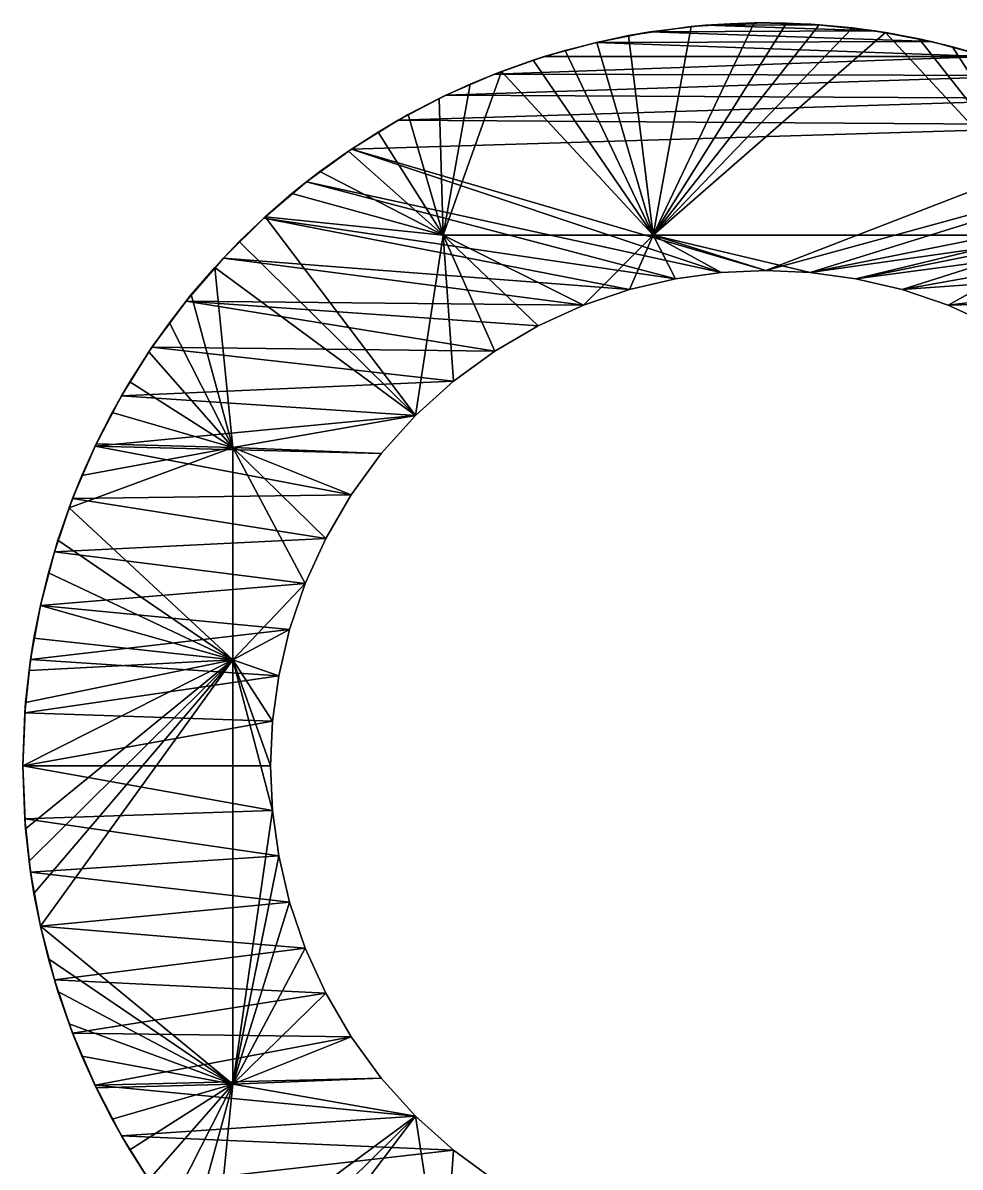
# Model space of a CAD drawing. Header units: millimetres. Extents: x -1248 to -1057, y -886 to -769.
# Drawn here: x -1208.47 to -1199, y -790.48 to -778.93 of the extents above; entities that cross this region are included whole.
import ezdxf

# ---------------------------------------------------------------- set-up
doc = ezdxf.new("R2010")
doc.units = ezdxf.units.MM
doc.header["$MEASUREMENT"] = 0
doc.layers.add('Print', color=40, linetype='Continuous', true_color=0xffbf00)

msp = doc.modelspace()

# ---------------------------------------------------------------- meshes
at = {"layer": 'Print'}
mesh = msp.add_polyface(dxfattribs=at)
corners = [(-1203.949, -779.545, 12), (-1203.949, -779.545, 18.5), (-1203.632, -779.416, 18.5), (-1203.632, -779.416, 12), (-1203.312, -779.303, 12), (-1203.312, -779.303, 18.5), (-1202.991, -779.205, 18.5), (-1202.991, -779.205, 12), (-1202.671, -779.123, 18.5), (-1202.671, -779.123, 12), (-1202.351, -779.055, 12), (-1202.351, -779.055, 18.5), (-1201.719, -778.964, 18.5), (-1201.719, -778.964, 12), (-1201.875, -781.51, 12), (-1201.875, -781.51, 18.5), (-1202.341, -781.619, 18.5), (-1202.341, -781.619, 12), (-1203.262, -781.985, 12), (-1202.806, -781.777, 12), (-1202.806, -781.777, 18.5), (-1203.262, -781.985, 18.5), (-1203.702, -782.241, 18.5), (-1203.702, -782.241, 12), (-1204.223, -781.069, 18.5), (-1202.806, -781.777, 18.5), (-1202.102, -781.069, 18.5), (-1202.341, -781.619, 18.5), (-1201.875, -781.51, 18.5), (-1203.262, -781.985, 18.5), (-1203.312, -779.303, 18.5), (-1202.991, -779.205, 18.5), (-1202.671, -779.123, 18.5), (-1201.719, -778.964, 18.5), (-1202.351, -779.055, 18.5), (-1203.632, -779.416, 18.5), (-1203.201, -779.267), (-1203.201, -779.267, 2), (-1202.677, -779.124, 2), (-1202.677, -779.124), (-1202.133, -779.018, 2), (-1202.133, -779.018), (-1203.704, -779.444), (-1203.704, -779.444, 2), (-1201.875, -781.51), (-1201.875, -781.51, 2), (-1202.341, -781.619, 2), (-1202.341, -781.619), (-1202.806, -781.777), (-1202.806, -781.777, 2), (-1203.262, -781.985, 2), (-1203.262, -781.985), (-1203.702, -782.241, 2), (-1203.702, -782.241), (-1203.201, -779.267), (-1198.737, -779.265), (-1203.704, -779.444), (-1204.677, -779.909), (-1197.17, -779.958), (-1205.147, -780.2), (-1200.965, -781.426), (-1201.415, -781.447), (-1201.875, -781.51), (-1205.601, -780.53), (-1203.704, -779.444, 2), (-1203.632, -779.416, 12), (-1203.312, -779.303, 12), (-1203.201, -779.267, 2), (-1202.991, -779.205, 12), (-1202.671, -779.123, 12), (-1202.677, -779.124, 2), (-1202.351, -779.055, 12), (-1202.133, -779.018, 2), (-1203.949, -779.545, 12), (-1201.875, -781.51, 2), (-1201.875, -781.51, 12), (-1202.341, -781.619, 12), (-1202.341, -781.619, 2), (-1202.806, -781.777, 2), (-1202.806, -781.777, 12), (-1203.262, -781.985, 12), (-1203.262, -781.985, 2), (-1203.702, -782.241, 12), (-1203.702, -782.241, 2)]
mesh.append_faces([[corners[k] for k in face] for face in [(0, 1, 2, 3), (4, 5, 6, 7), (3, 2, 5, 4), (7, 6, 8, 9), (10, 11, 12, 13), (9, 8, 11, 10), (14, 15, 16, 17), (18, 19, 20, 21), (18, 21, 22, 23), (19, 17, 16, 20), (24, 25, 26, 26), (26, 25, 27, 27), (27, 28, 26, 26), (29, 25, 24, 24), (30, 26, 31, 31), (32, 31, 26, 26), (33, 34, 26, 26), (26, 34, 32, 32), (26, 30, 35, 35), (24, 26, 35, 35), (36, 37, 38, 39), (39, 38, 40, 41), (42, 43, 37, 36), (44, 45, 46, 47), (48, 49, 50, 51), (51, 50, 52, 53), (47, 46, 49, 48), (54, 55, 56, 56), (57, 58, 59, 59), (59, 60, 61, 61), (61, 62, 63, 63), (64, 65, 66, 67), (67, 68, 69, 70), (70, 69, 71, 72), (64, 73, 65, 65), (68, 67, 66, 66), (74, 75, 76, 77), (78, 79, 80, 81), (81, 80, 82, 83), (77, 76, 79, 78)]])
mesh = msp.add_polyface(dxfattribs=at)
corners = [(-1200.097, -778.977, 12), (-1200.091, -778.977, 18.5), (-1199.755, -779.025, 18.5), (-1199.678, -779.038, 12), (-1200.512, -778.94, 12), (-1200.425, -778.946, 18.5), (-1199.258, -779.123, 12), (-1199.081, -779.167, 18.5), (-1198.745, -779.263, 18.5), (-1198.839, -779.234, 12), (-1198.422, -779.371, 12), (-1198.411, -779.375, 18.5), (-1198.08, -779.504, 18.5), (-1198.011, -779.533, 12), (-1197.607, -779.72, 12), (-1197.434, -779.81, 18.5), (-1197.121, -779.987, 18.5), (-1197.213, -779.932, 12), (-1197.754, -779.649, 18.5), (-1199.418, -779.088, 18.5), (-1197.859, -781.069, 18.5), (-1196.52, -780.386, 18.5), (-1196.816, -780.179, 18.5), (-1197.121, -779.987, 18.5), (-1197.434, -779.81, 18.5), (-1198.411, -779.375, 18.5), (-1198.08, -779.504, 18.5), (-1197.754, -779.649, 18.5), (-1198.745, -779.263, 18.5), (-1199.081, -779.167, 18.5), (-1199.418, -779.088, 18.5), (-1199.755, -779.025, 18.5), (-1202.102, -781.069, 18.5), (-1199.863, -779.008), (-1199.863, -779.008, 2), (-1199.295, -779.115, 2), (-1199.295, -779.115), (-1200.436, -778.945), (-1200.436, -778.945, 2), (-1198.194, -779.457), (-1198.737, -779.265), (-1198.737, -779.265, 2), (-1198.194, -779.457, 2), (-1197.67, -779.689), (-1197.67, -779.689, 2), (-1197.17, -779.958, 2), (-1197.17, -779.958), (-1200.516, -781.447), (-1200.965, -781.426), (-1196.697, -780.26), (-1205.147, -780.2), (-1197.17, -779.958), (-1202.677, -779.124), (-1199.295, -779.115), (-1198.737, -779.265), (-1202.133, -779.018), (-1199.863, -779.008), (-1196.253, -780.591), (-1200.436, -778.945, 2), (-1200.512, -778.94, 12), (-1200.097, -778.977, 12), (-1199.863, -779.008, 2), (-1199.295, -779.115, 2), (-1199.258, -779.123, 12), (-1198.839, -779.234, 12), (-1198.737, -779.265, 2), (-1198.194, -779.457, 2), (-1198.011, -779.533, 12), (-1197.607, -779.72, 12), (-1197.67, -779.689, 2), (-1197.213, -779.932, 12), (-1197.17, -779.958, 2), (-1198.422, -779.371, 12), (-1199.678, -779.038, 12)]
mesh.append_faces([[corners[k] for k in face] for face in [(0, 1, 2, 3), (4, 5, 1, 0), (6, 7, 8, 9), (10, 11, 12, 13), (9, 8, 11, 10), (14, 15, 16, 17), (13, 12, 18, 14), (3, 2, 19, 6), (6, 19, 7, 7), (15, 14, 18, 18), (20, 21, 22, 22), (23, 24, 20, 20), (25, 20, 26, 26), (24, 27, 20, 20), (20, 27, 26, 26), (23, 20, 22, 22), (25, 28, 20, 20), (29, 20, 28, 28), (30, 31, 20, 20), (31, 32, 20, 20), (29, 30, 20, 20), (33, 34, 35, 36), (37, 38, 34, 33), (39, 40, 41, 42), (43, 44, 45, 46), (43, 39, 42, 44), (40, 36, 35, 41), (47, 48, 49, 49), (48, 50, 51, 51), (52, 53, 54, 54), (55, 56, 53, 53), (51, 49, 48, 48), (47, 49, 57, 57), (58, 59, 60, 61), (62, 63, 64, 65), (66, 67, 68, 69), (69, 68, 70, 71), (65, 64, 72, 66), (61, 73, 63, 62), (61, 60, 73, 73), (67, 66, 72, 72)]])
mesh = msp.add_polyface(dxfattribs=at)
corners = [(-1201.719, -778.964, 18.5), (-1201.325, -778.935, 12), (-1201.719, -778.964, 12), (-1200.922, -778.926, 12), (-1200.755, -778.929, 18.5), (-1200.425, -778.946, 18.5), (-1200.512, -778.94, 12), (-1201.082, -778.927, 18.5), (-1200.056, -781.51, 12), (-1200.056, -781.51, 18.5), (-1200.516, -781.447, 18.5), (-1200.516, -781.447, 12), (-1201.415, -781.447, 12), (-1200.965, -781.426, 12), (-1200.965, -781.426, 18.5), (-1201.415, -781.447, 18.5), (-1201.875, -781.51, 18.5), (-1201.875, -781.51, 12), (-1202.102, -781.069, 18.5), (-1200.965, -781.426, 18.5), (-1200.516, -781.447, 18.5), (-1199.755, -779.025, 18.5), (-1200.091, -778.977, 18.5), (-1200.425, -778.946, 18.5), (-1200.755, -778.929, 18.5), (-1201.875, -781.51, 18.5), (-1201.415, -781.447, 18.5), (-1201.082, -778.927, 18.5), (-1201.719, -778.964, 18.5), (-1202.133, -779.018), (-1202.133, -779.018, 2), (-1201.576, -778.951, 2), (-1201.576, -778.951), (-1201.009, -778.926), (-1201.009, -778.926, 2), (-1200.436, -778.945, 2), (-1200.436, -778.945), (-1200.056, -781.51), (-1200.056, -781.51, 2), (-1200.516, -781.447, 2), (-1200.516, -781.447), (-1200.965, -781.426), (-1200.965, -781.426, 2), (-1201.415, -781.447, 2), (-1201.415, -781.447), (-1201.875, -781.51, 2), (-1201.875, -781.51), (-1204.194, -779.657), (-1203.704, -779.444), (-1198.194, -779.457), (-1198.737, -779.265), (-1203.201, -779.267), (-1202.677, -779.124), (-1201.576, -778.951), (-1201.009, -778.926), (-1200.436, -778.945), (-1199.863, -779.008), (-1202.133, -779.018), (-1199.295, -779.115), (-1204.677, -779.909), (-1197.67, -779.689), (-1197.17, -779.958), (-1202.133, -779.018, 2), (-1202.351, -779.055, 12), (-1201.719, -778.964, 12), (-1201.576, -778.951, 2), (-1201.009, -778.926, 2), (-1200.922, -778.926, 12), (-1200.512, -778.94, 12), (-1200.436, -778.945, 2), (-1201.325, -778.935, 12), (-1200.965, -781.426, 2), (-1200.965, -781.426, 12), (-1201.415, -781.447, 12), (-1201.415, -781.447, 2), (-1201.875, -781.51, 12), (-1201.875, -781.51, 2), (-1200.516, -781.447, 2), (-1200.516, -781.447, 12)]
mesh.append_faces([[corners[k] for k in face] for face in [(0, 1, 2, 2), (3, 4, 5, 6), (7, 3, 1, 1), (3, 7, 4, 4), (7, 1, 0, 0), (8, 9, 10, 11), (12, 13, 14, 15), (12, 15, 16, 17), (13, 11, 10, 14), (18, 19, 20, 20), (21, 22, 18, 18), (23, 18, 22, 22), (24, 18, 23, 23), (18, 25, 26, 26), (27, 18, 24, 24), (18, 27, 28, 28), (18, 26, 19, 19), (29, 30, 31, 32), (33, 34, 35, 36), (32, 31, 34, 33), (37, 38, 39, 40), (41, 42, 43, 44), (44, 43, 45, 46), (40, 39, 42, 41), (47, 48, 49, 49), (50, 51, 52, 52), (53, 54, 55, 55), (56, 57, 53, 53), (52, 57, 58, 58), (59, 47, 60, 60), (56, 53, 55, 55), (49, 60, 47, 47), (50, 49, 48, 48), (60, 61, 59, 59), (62, 63, 64, 65), (66, 67, 68, 69), (65, 70, 67, 66), (65, 64, 70, 70), (71, 72, 73, 74), (74, 73, 75, 76), (77, 78, 72, 71)]])
mesh = msp.add_polyface(dxfattribs=at)
corners = [(-1205.467, -780.428, 12), (-1205.467, -780.428, 18.5), (-1205.177, -780.22, 18.5), (-1205.177, -780.22, 12), (-1204.879, -780.028, 18.5), (-1204.879, -780.028, 12), (-1204.574, -779.852, 12), (-1204.574, -779.852, 18.5), (-1204.264, -779.691, 18.5), (-1204.264, -779.691, 12), (-1203.949, -779.545, 18.5), (-1203.949, -779.545, 12), (-1203.702, -782.241, 12), (-1203.702, -782.241, 18.5), (-1204.117, -782.545, 18.5), (-1204.117, -782.545, 12), (-1204.501, -782.891, 18.5), (-1204.501, -782.891, 12), (-1204.223, -781.069, 18.5), (-1204.501, -782.891, 18.5), (-1204.117, -782.545, 18.5), (-1203.702, -782.241, 18.5), (-1203.262, -781.985, 18.5), (-1206.02, -780.886, 18.5), (-1204.879, -780.028, 18.5), (-1205.177, -780.22, 18.5), (-1205.467, -780.428, 18.5), (-1204.574, -779.852, 18.5), (-1203.949, -779.545, 18.5), (-1203.632, -779.416, 18.5), (-1204.264, -779.691, 18.5), (-1205.749, -780.65, 18.5), (-1205.147, -780.2), (-1205.147, -780.2, 2), (-1204.677, -779.909, 2), (-1204.677, -779.909), (-1204.194, -779.657), (-1204.194, -779.657, 2), (-1203.704, -779.444, 2), (-1203.704, -779.444), (-1205.601, -780.53), (-1205.601, -780.53, 2), (-1203.702, -782.241), (-1203.702, -782.241, 2), (-1204.117, -782.545, 2), (-1204.117, -782.545), (-1204.501, -782.891), (-1204.501, -782.891, 2), (-1204.847, -783.275, 2), (-1204.847, -783.275), (-1205.601, -780.53), (-1201.875, -781.51), (-1206.034, -780.898), (-1206.441, -781.301), (-1202.341, -781.619), (-1201.415, -781.447), (-1205.147, -780.2), (-1203.262, -781.985), (-1203.702, -782.241), (-1206.818, -781.736), (-1202.806, -781.777), (-1205.601, -780.53, 2), (-1205.467, -780.428, 12), (-1205.177, -780.22, 12), (-1205.147, -780.2, 2), (-1204.677, -779.909, 2), (-1204.574, -779.852, 12), (-1204.264, -779.691, 12), (-1204.194, -779.657, 2), (-1203.949, -779.545, 12), (-1203.704, -779.444, 2), (-1204.879, -780.028, 12), (-1203.702, -782.241, 2), (-1203.702, -782.241, 12), (-1204.117, -782.545, 12), (-1204.117, -782.545, 2), (-1204.501, -782.891, 2), (-1204.501, -782.891, 12), (-1204.847, -783.275, 12), (-1204.847, -783.275, 2)]
mesh.append_faces([[corners[k] for k in face] for face in [(0, 1, 2, 3), (3, 2, 4, 5), (6, 7, 8, 9), (5, 4, 7, 6), (9, 8, 10, 11), (12, 13, 14, 15), (15, 14, 16, 17), (18, 19, 20, 20), (21, 22, 18, 18), (23, 19, 18, 18), (20, 21, 18, 18), (24, 25, 18, 18), (18, 25, 26, 26), (27, 24, 18, 18), (28, 18, 29, 29), (30, 18, 28, 28), (30, 27, 18, 18), (18, 26, 31, 31), (31, 23, 18, 18), (32, 33, 34, 35), (36, 37, 38, 39), (35, 34, 37, 36), (40, 41, 33, 32), (42, 43, 44, 45), (46, 47, 48, 49), (45, 44, 47, 46), (50, 51, 52, 52), (53, 52, 54, 54), (55, 50, 56, 56), (57, 58, 59, 59), (54, 60, 53, 53), (51, 54, 52, 52), (57, 59, 60, 60), (61, 62, 63, 64), (65, 66, 67, 68), (68, 67, 69, 70), (64, 63, 71, 65), (66, 65, 71, 71), (72, 73, 74, 75), (76, 77, 78, 79), (75, 74, 77, 76)]])
mesh = msp.add_polyface(dxfattribs=at)
corners = [(-1207.563, -782.86, 12), (-1207.563, -782.86, 18.5), (-1207.386, -782.55, 18.5), (-1207.386, -782.55, 12), (-1207.194, -782.248, 12), (-1207.194, -782.248, 18.5), (-1206.986, -781.954, 18.5), (-1206.986, -781.954, 12), (-1207.724, -783.176, 12), (-1207.724, -783.176, 18.5), (-1206.765, -781.67, 12), (-1206.765, -781.67, 18.5), (-1206.529, -781.397, 18.5), (-1206.529, -781.397, 12), (-1206.281, -781.135, 18.5), (-1206.281, -781.135, 12), (-1206.02, -780.886, 12), (-1206.02, -780.886, 18.5), (-1205.749, -780.65, 18.5), (-1205.749, -780.65, 12), (-1205.467, -780.428, 18.5), (-1205.467, -780.428, 12), (-1206.281, -781.135, 18.5), (-1206.529, -781.397, 18.5), (-1204.501, -782.891, 18.5), (-1206.02, -780.886, 18.5), (-1206.765, -781.67, 18.5), (-1206.344, -783.212, 18.5), (-1207.386, -782.55, 18.5), (-1207.563, -782.86, 18.5), (-1206.986, -781.954, 18.5), (-1207.194, -782.248, 18.5), (-1207.469, -782.691), (-1207.469, -782.691, 2), (-1207.162, -782.201, 2), (-1207.162, -782.201), (-1207.737, -783.201), (-1207.737, -783.201, 2), (-1206.818, -781.736), (-1206.818, -781.736, 2), (-1206.441, -781.301, 2), (-1206.441, -781.301), (-1206.034, -780.898), (-1206.034, -780.898, 2), (-1205.601, -780.53, 2), (-1205.601, -780.53), (-1207.469, -782.691), (-1204.501, -782.891), (-1207.737, -783.201), (-1207.162, -782.201), (-1204.117, -782.545), (-1206.441, -781.301), (-1202.806, -781.777), (-1206.818, -781.736), (-1203.702, -782.241), (-1207.469, -782.691, 2), (-1207.386, -782.55, 12), (-1207.194, -782.248, 12), (-1207.162, -782.201, 2), (-1206.986, -781.954, 12), (-1206.818, -781.736, 2), (-1207.737, -783.201, 2), (-1207.724, -783.176, 12), (-1207.563, -782.86, 12), (-1206.441, -781.301, 2), (-1206.281, -781.135, 12), (-1206.02, -780.886, 12), (-1206.034, -780.898, 2), (-1205.749, -780.65, 12), (-1205.601, -780.53, 2), (-1206.765, -781.67, 12), (-1206.529, -781.397, 12), (-1205.467, -780.428, 12)]
mesh.append_faces([[corners[k] for k in face] for face in [(0, 1, 2, 3), (4, 5, 6, 7), (3, 2, 5, 4), (8, 9, 1, 0), (10, 11, 12, 13), (13, 12, 14, 15), (16, 17, 18, 19), (15, 14, 17, 16), (19, 18, 20, 21), (7, 6, 11, 10), (22, 23, 24, 24), (24, 25, 22, 22), (26, 27, 23, 23), (23, 27, 24, 24), (27, 28, 29, 29), (30, 27, 26, 26), (27, 30, 31, 31), (28, 27, 31, 31), (32, 33, 34, 35), (32, 36, 37, 33), (38, 39, 40, 41), (42, 43, 44, 45), (41, 40, 43, 42), (35, 34, 39, 38), (46, 47, 48, 48), (46, 49, 50, 50), (51, 52, 53, 53), (54, 49, 53, 53), (50, 47, 46, 46), (54, 50, 49, 49), (55, 56, 57, 58), (58, 57, 59, 60), (61, 62, 63, 55), (64, 65, 66, 67), (67, 66, 68, 69), (60, 70, 71, 64), (55, 63, 56, 56), (64, 71, 65, 65), (70, 60, 59, 59), (72, 69, 68, 68)]])
mesh = msp.add_polyface(dxfattribs=at)
corners = [(-1197.814, -782.545, 12), (-1197.43, -782.891, 12), (-1197.43, -782.891, 18.5), (-1197.814, -782.545, 18.5), (-1198.229, -782.241, 12), (-1198.229, -782.241, 18.5), (-1198.669, -781.985, 18.5), (-1198.669, -781.985, 12), (-1199.125, -781.777, 12), (-1199.125, -781.777, 18.5), (-1199.59, -781.619, 18.5), (-1199.59, -781.619, 12), (-1200.056, -781.51, 18.5), (-1200.056, -781.51, 12), (-1197.084, -783.275, 12), (-1197.084, -783.275, 18.5), (-1197.43, -782.891, 18.5), (-1195.961, -780.84, 18.5), (-1197.814, -782.545, 18.5), (-1197.859, -781.069, 18.5), (-1198.229, -782.241, 18.5), (-1198.669, -781.985, 18.5), (-1199.59, -781.619, 18.5), (-1199.125, -781.777, 18.5), (-1200.516, -781.447, 18.5), (-1200.056, -781.51, 18.5), (-1202.102, -781.069, 18.5), (-1197.43, -782.891), (-1197.43, -782.891, 2), (-1197.814, -782.545, 2), (-1197.814, -782.545), (-1198.229, -782.241), (-1198.229, -782.241, 2), (-1198.669, -781.985, 2), (-1198.669, -781.985), (-1199.125, -781.777), (-1199.125, -781.777, 2), (-1199.59, -781.619, 2), (-1199.59, -781.619), (-1200.056, -781.51, 2), (-1200.056, -781.51), (-1197.084, -783.275), (-1197.084, -783.275, 2), (-1200.056, -781.51), (-1195.843, -780.948), (-1199.59, -781.619), (-1196.253, -780.591), (-1200.516, -781.447), (-1195.466, -781.326), (-1199.125, -781.777), (-1195.105, -781.679), (-1198.669, -781.985), (-1198.229, -782.241), (-1194.703, -781.997), (-1197.814, -782.545), (-1197.43, -782.891, 2), (-1197.43, -782.891, 12), (-1197.814, -782.545, 12), (-1197.814, -782.545, 2), (-1198.229, -782.241, 2), (-1198.229, -782.241, 12), (-1198.669, -781.985, 12), (-1198.669, -781.985, 2), (-1199.125, -781.777, 2), (-1199.125, -781.777, 12), (-1199.59, -781.619, 12), (-1199.59, -781.619, 2), (-1200.056, -781.51, 2), (-1200.056, -781.51, 12), (-1200.516, -781.447, 12), (-1200.516, -781.447, 2), (-1197.084, -783.275, 2), (-1197.084, -783.275, 12)]
mesh.append_faces([[corners[k] for k in face] for face in [(0, 1, 2, 3), (4, 5, 6, 7), (4, 0, 3, 5), (8, 9, 10, 11), (11, 10, 12, 13), (7, 6, 9, 8), (1, 14, 15, 2), (16, 17, 18, 18), (19, 20, 18, 18), (21, 20, 19, 19), (18, 17, 19, 19), (19, 22, 23, 23), (19, 23, 21, 21), (24, 25, 19, 19), (25, 22, 19, 19), (26, 24, 19, 19), (27, 28, 29, 30), (31, 32, 33, 34), (30, 29, 32, 31), (35, 36, 37, 38), (38, 37, 39, 40), (34, 33, 36, 35), (41, 42, 28, 27), (43, 44, 45, 45), (46, 43, 47, 47), (48, 49, 45, 45), (49, 50, 51, 51), (52, 53, 54, 54), (50, 52, 51, 51), (46, 44, 43, 43), (48, 50, 49, 49), (44, 48, 45, 45), (55, 56, 57, 58), (59, 60, 61, 62), (58, 57, 60, 59), (63, 64, 65, 66), (67, 68, 69, 70), (66, 65, 68, 67), (62, 61, 64, 63), (71, 72, 56, 55)]])
mesh = msp.add_polyface(dxfattribs=at)
corners = [(-1208.438, -785.788, 18.5), (-1208.438, -785.788, 12), (-1208.465, -786.426, 12), (-1208.465, -786.426, 18.5), (-1208.403, -785.464, 12), (-1208.403, -785.464, 18.5), (-1208.354, -785.137, 18.5), (-1208.354, -785.137, 12), (-1208.288, -784.808, 12), (-1208.288, -784.808, 18.5), (-1208.208, -784.478, 18.5), (-1208.208, -784.478, 12), (-1208.111, -784.149, 12), (-1208.111, -784.149, 18.5), (-1207.998, -783.822, 18.5), (-1207.998, -783.822, 12), (-1207.87, -783.497, 12), (-1207.87, -783.497, 18.5), (-1207.724, -783.176, 18.5), (-1207.724, -783.176, 12), (-1208.465, -786.426, 18.5), (-1208.438, -787.064, 18.5), (-1206.344, -785.355, 18.5), (-1208.111, -784.149, 18.5), (-1207.998, -783.822, 18.5), (-1206.344, -783.212, 18.5), (-1208.354, -785.137, 18.5), (-1208.403, -785.464, 18.5), (-1208.288, -784.808, 18.5), (-1208.208, -784.478, 18.5), (-1208.438, -785.788, 18.5), (-1207.563, -782.86, 18.5), (-1207.724, -783.176, 18.5), (-1207.87, -783.497, 18.5), (-1208.447, -785.893), (-1208.447, -785.893, 2), (-1208.388, -785.352, 2), (-1208.388, -785.352), (-1208.288, -784.808), (-1208.288, -784.808, 2), (-1208.147, -784.265, 2), (-1208.147, -784.265), (-1207.963, -783.727), (-1207.963, -783.727, 2), (-1207.737, -783.201, 2), (-1207.737, -783.201), (-1208.465, -786.426), (-1208.465, -786.426, 2), (-1205.614, -784.586), (-1208.288, -784.808), (-1208.147, -784.265), (-1205.772, -785.051), (-1208.388, -785.352), (-1205.882, -785.517), (-1208.447, -785.893), (-1208.465, -786.426), (-1205.945, -785.977), (-1208.447, -785.893, 2), (-1208.438, -785.788, 12), (-1208.403, -785.464, 12), (-1208.388, -785.352, 2), (-1208.288, -784.808, 2), (-1208.288, -784.808, 12), (-1208.208, -784.478, 12), (-1208.147, -784.265, 2), (-1208.111, -784.149, 12), (-1207.998, -783.822, 12), (-1207.963, -783.727, 2), (-1208.354, -785.137, 12), (-1207.87, -783.497, 12), (-1207.724, -783.176, 12), (-1207.737, -783.201, 2), (-1208.465, -786.426, 2), (-1208.465, -786.426, 12)]
mesh.append_faces([[corners[k] for k in face] for face in [(0, 1, 2, 3), (4, 5, 6, 7), (8, 9, 10, 11), (7, 6, 9, 8), (1, 0, 5, 4), (12, 13, 14, 15), (16, 17, 18, 19), (15, 14, 17, 16), (11, 10, 13, 12), (20, 21, 22, 22), (23, 22, 24, 24), (24, 22, 25, 25), (26, 27, 22, 22), (26, 22, 28, 28), (22, 23, 29, 29), (29, 28, 22, 22), (30, 22, 27, 27), (22, 30, 20, 20), (31, 32, 25, 25), (25, 32, 33, 33), (33, 24, 25, 25), (34, 35, 36, 37), (38, 39, 40, 41), (37, 36, 39, 38), (42, 43, 44, 45), (41, 40, 43, 42), (35, 34, 46, 47), (48, 49, 50, 50), (49, 51, 52, 52), (53, 54, 52, 52), (55, 54, 56, 56), (57, 58, 59, 60), (61, 62, 63, 64), (64, 65, 66, 67), (60, 68, 62, 61), (67, 69, 70, 71), (58, 57, 72, 73), (68, 60, 59, 59), (64, 63, 65, 65), (67, 66, 69, 69)]])
mesh = msp.add_polyface(dxfattribs=at)
corners = [(-1204.501, -782.891, 12), (-1204.501, -782.891, 18.5), (-1204.847, -783.275, 18.5), (-1204.847, -783.275, 12), (-1205.407, -784.13, 12), (-1205.15, -783.69, 12), (-1205.15, -783.69, 18.5), (-1205.407, -784.13, 18.5), (-1205.772, -785.051, 12), (-1205.614, -784.586, 12), (-1205.614, -784.586, 18.5), (-1205.772, -785.051, 18.5), (-1205.945, -785.977, 12), (-1205.882, -785.517, 12), (-1205.882, -785.517, 18.5), (-1205.945, -785.977, 18.5), (-1205.945, -786.876, 18.5), (-1205.965, -786.426, 18.5), (-1206.344, -785.355, 18.5), (-1205.15, -783.69, 18.5), (-1204.847, -783.275, 18.5), (-1206.344, -783.212, 18.5), (-1204.501, -782.891, 18.5), (-1205.407, -784.13, 18.5), (-1205.945, -785.977, 18.5), (-1205.882, -785.517, 18.5), (-1205.772, -785.051, 18.5), (-1205.614, -784.586, 18.5), (-1205.15, -783.69), (-1205.15, -783.69, 2), (-1205.407, -784.13, 2), (-1205.407, -784.13), (-1204.847, -783.275), (-1204.847, -783.275, 2), (-1205.614, -784.586), (-1205.614, -784.586, 2), (-1205.772, -785.051, 2), (-1205.772, -785.051), (-1205.882, -785.517), (-1205.882, -785.517, 2), (-1205.945, -785.977, 2), (-1205.945, -785.977), (-1207.737, -783.201), (-1204.847, -783.275), (-1205.15, -783.69), (-1207.963, -783.727), (-1208.147, -784.265), (-1205.407, -784.13), (-1205.614, -784.586), (-1208.447, -785.893), (-1205.882, -785.517), (-1205.945, -785.977), (-1208.388, -785.352), (-1205.772, -785.051), (-1208.288, -784.808), (-1204.501, -782.891), (-1205.965, -786.426), (-1208.465, -786.426), (-1205.15, -783.69, 2), (-1205.15, -783.69, 12), (-1205.407, -784.13, 12), (-1205.407, -784.13, 2), (-1204.847, -783.275, 2), (-1204.847, -783.275, 12), (-1205.614, -784.586, 2), (-1205.614, -784.586, 12), (-1205.772, -785.051, 12), (-1205.772, -785.051, 2), (-1205.882, -785.517, 2), (-1205.882, -785.517, 12), (-1205.945, -785.977, 12), (-1205.945, -785.977, 2), (-1205.965, -786.426, 12), (-1205.965, -786.426, 2)]
mesh.append_faces([[corners[k] for k in face] for face in [(0, 1, 2, 3), (4, 5, 6, 7), (3, 2, 6, 5), (8, 9, 10, 11), (12, 13, 14, 15), (13, 8, 11, 14), (9, 4, 7, 10), (16, 17, 18, 18), (19, 20, 21, 21), (20, 22, 21, 21), (21, 23, 19, 19), (18, 24, 25, 25), (26, 18, 25, 25), (27, 18, 26, 26), (18, 27, 21, 21), (18, 17, 24, 24), (27, 23, 21, 21), (28, 29, 30, 31), (32, 33, 29, 28), (34, 35, 36, 37), (38, 39, 40, 41), (37, 36, 39, 38), (31, 30, 35, 34), (42, 43, 44, 44), (45, 42, 44, 44), (46, 45, 47, 47), (46, 47, 48, 48), (49, 50, 51, 51), (52, 53, 50, 50), (54, 48, 53, 53), (47, 45, 44, 44), (55, 43, 42, 42), (56, 57, 51, 51), (58, 59, 60, 61), (62, 63, 59, 58), (64, 65, 66, 67), (68, 69, 70, 71), (67, 66, 69, 68), (61, 60, 65, 64), (72, 73, 71, 70)]])
mesh = msp.add_polyface(dxfattribs=at)
corners = [(-1207.724, -789.677, 12), (-1207.724, -789.677, 18.5), (-1207.87, -789.356, 18.5), (-1207.87, -789.356, 12), (-1207.998, -789.031, 12), (-1207.998, -789.031, 18.5), (-1208.111, -788.704, 18.5), (-1208.111, -788.704, 12), (-1208.208, -788.374, 12), (-1208.208, -788.374, 18.5), (-1208.288, -788.045, 18.5), (-1208.288, -788.045, 12), (-1208.354, -787.716, 12), (-1208.354, -787.716, 18.5), (-1208.403, -787.389, 18.5), (-1208.403, -787.389, 12), (-1208.438, -787.064, 18.5), (-1208.438, -787.064, 12), (-1208.465, -786.426, 18.5), (-1208.465, -786.426, 12), (-1206.344, -789.641, 18.5), (-1207.87, -789.356, 18.5), (-1207.724, -789.677, 18.5), (-1207.563, -789.993, 18.5), (-1207.998, -789.031, 18.5), (-1208.111, -788.704, 18.5), (-1208.208, -788.374, 18.5), (-1206.344, -785.355, 18.5), (-1208.354, -787.716, 18.5), (-1208.288, -788.045, 18.5), (-1208.403, -787.389, 18.5), (-1208.438, -787.064, 18.5), (-1207.737, -789.651), (-1207.737, -789.651, 2), (-1207.963, -789.125, 2), (-1207.963, -789.125), (-1208.147, -788.588), (-1208.147, -788.588, 2), (-1208.288, -788.045, 2), (-1208.288, -788.045), (-1208.388, -787.501), (-1208.388, -787.501, 2), (-1208.447, -786.96, 2), (-1208.447, -786.96), (-1208.465, -786.426, 2), (-1208.465, -786.426), (-1208.447, -786.96), (-1205.882, -787.336), (-1208.388, -787.501), (-1208.147, -788.588), (-1208.288, -788.045), (-1205.614, -788.267), (-1205.772, -787.802), (-1205.945, -786.876), (-1208.465, -786.426), (-1205.15, -789.162), (-1207.737, -789.651), (-1207.963, -789.125), (-1205.407, -788.723), (-1207.963, -789.125, 2), (-1207.998, -789.031, 12), (-1208.111, -788.704, 12), (-1208.147, -788.588, 2), (-1208.288, -788.045, 2), (-1208.288, -788.045, 12), (-1208.354, -787.716, 12), (-1208.388, -787.501, 2), (-1208.403, -787.389, 12), (-1208.438, -787.064, 12), (-1208.447, -786.96, 2), (-1208.208, -788.374, 12), (-1207.737, -789.651, 2), (-1207.724, -789.677, 12), (-1207.87, -789.356, 12), (-1208.465, -786.426, 12), (-1208.465, -786.426, 2)]
mesh.append_faces([[corners[k] for k in face] for face in [(0, 1, 2, 3), (4, 5, 6, 7), (3, 2, 5, 4), (8, 9, 10, 11), (12, 13, 14, 15), (11, 10, 13, 12), (7, 6, 9, 8), (15, 14, 16, 17), (17, 16, 18, 19), (20, 21, 22, 22), (22, 23, 20, 20), (24, 21, 20, 20), (24, 20, 25, 25), (25, 20, 26, 26), (27, 28, 29, 29), (27, 30, 28, 28), (20, 27, 29, 29), (31, 30, 27, 27), (29, 26, 20, 20), (32, 33, 34, 35), (36, 37, 38, 39), (40, 41, 42, 43), (43, 42, 44, 45), (39, 38, 41, 40), (35, 34, 37, 36), (46, 47, 48, 48), (49, 50, 51, 51), (50, 48, 52, 52), (53, 46, 54, 54), (55, 56, 57, 57), (58, 57, 49, 49), (59, 60, 61, 62), (63, 64, 65, 66), (66, 67, 68, 69), (62, 70, 64, 63), (71, 72, 73, 59), (74, 75, 69, 68), (59, 73, 60, 60), (66, 65, 67, 67), (70, 62, 61, 61)]])
mesh = msp.add_polyface(dxfattribs=at)
corners = [(-1205.965, -786.426, 12), (-1205.945, -785.977, 12), (-1205.945, -785.977, 18.5), (-1205.965, -786.426, 18.5), (-1205.882, -787.336, 12), (-1205.945, -786.876, 12), (-1205.945, -786.876, 18.5), (-1205.882, -787.336, 18.5), (-1205.614, -788.267, 12), (-1205.772, -787.802, 12), (-1205.772, -787.802, 18.5), (-1205.614, -788.267, 18.5), (-1205.407, -788.723, 12), (-1205.407, -788.723, 18.5), (-1205.15, -789.162, 18.5), (-1205.15, -789.162, 12), (-1204.501, -789.962, 12), (-1204.847, -789.578, 12), (-1204.847, -789.578, 18.5), (-1204.501, -789.962, 18.5), (-1206.344, -789.641, 18.5), (-1204.847, -789.578, 18.5), (-1205.15, -789.162, 18.5), (-1205.407, -788.723, 18.5), (-1205.614, -788.267, 18.5), (-1205.772, -787.802, 18.5), (-1205.882, -787.336, 18.5), (-1205.945, -786.876, 18.5), (-1206.344, -785.355, 18.5), (-1205.965, -786.426, 2), (-1205.965, -786.426), (-1205.945, -785.977), (-1205.945, -785.977, 2), (-1205.945, -786.876), (-1205.945, -786.876, 2), (-1205.882, -787.336, 2), (-1205.882, -787.336), (-1205.772, -787.802), (-1205.772, -787.802, 2), (-1205.614, -788.267, 2), (-1205.614, -788.267), (-1205.407, -788.723), (-1205.407, -788.723, 2), (-1205.15, -789.162, 2), (-1205.15, -789.162), (-1204.847, -789.578), (-1204.847, -789.578, 2), (-1204.501, -789.962, 2), (-1204.501, -789.962), (-1208.465, -786.426), (-1205.965, -786.426), (-1205.945, -786.876), (-1208.288, -788.045), (-1205.772, -787.802), (-1205.614, -788.267), (-1208.388, -787.501), (-1205.882, -787.336), (-1208.447, -786.96), (-1205.407, -788.723), (-1208.147, -788.588), (-1207.737, -789.651), (-1205.15, -789.162), (-1204.847, -789.578), (-1207.963, -789.125), (-1204.501, -789.962), (-1205.945, -786.876, 2), (-1205.945, -786.876, 12), (-1205.882, -787.336, 12), (-1205.882, -787.336, 2), (-1205.772, -787.802, 2), (-1205.772, -787.802, 12), (-1205.614, -788.267, 12), (-1205.614, -788.267, 2), (-1205.407, -788.723, 2), (-1205.407, -788.723, 12), (-1205.15, -789.162, 12), (-1205.15, -789.162, 2), (-1204.847, -789.578, 2), (-1204.847, -789.578, 12), (-1204.501, -789.962, 12), (-1204.501, -789.962, 2), (-1205.965, -786.426, 2), (-1205.965, -786.426, 12)]
mesh.append_faces([[corners[k] for k in face] for face in [(0, 1, 2, 3), (4, 5, 6, 7), (8, 9, 10, 11), (9, 4, 7, 10), (12, 13, 14, 15), (16, 17, 18, 19), (17, 15, 14, 18), (8, 11, 13, 12), (5, 0, 3, 6), (20, 21, 22, 22), (23, 20, 22, 22), (23, 24, 20, 20), (25, 20, 24, 24), (26, 20, 25, 25), (20, 26, 27, 27), (28, 20, 27, 27), (29, 30, 31, 32), (33, 34, 35, 36), (37, 38, 39, 40), (36, 35, 38, 37), (41, 42, 43, 44), (45, 46, 47, 48), (44, 43, 46, 45), (40, 39, 42, 41), (34, 33, 30, 29), (49, 50, 51, 51), (52, 53, 54, 54), (55, 56, 53, 53), (57, 51, 56, 56), (58, 59, 54, 54), (60, 61, 62, 62), (58, 61, 63, 63), (62, 64, 60, 60), (65, 66, 67, 68), (69, 70, 71, 72), (68, 67, 70, 69), (73, 74, 75, 76), (77, 78, 79, 80), (76, 75, 78, 77), (72, 71, 74, 73), (66, 65, 81, 82)]])
mesh = msp.add_polyface(dxfattribs=at)
corners = [(-1203.949, -793.307, 12), (-1203.949, -793.307, 18.5), (-1204.264, -793.162, 18.5), (-1204.264, -793.162, 12), (-1204.574, -793.001, 12), (-1204.574, -793.001, 18.5), (-1204.879, -792.824, 18.5), (-1204.879, -792.824, 12), (-1205.177, -792.632, 12), (-1205.177, -792.632, 18.5), (-1205.467, -792.425, 18.5), (-1205.467, -792.425, 12), (-1203.702, -790.611, 12), (-1204.117, -790.308, 12), (-1204.117, -790.308, 18.5), (-1203.702, -790.611, 18.5), (-1204.501, -789.962, 12), (-1204.501, -789.962, 18.5), (-1204.264, -793.162, 18.5), (-1203.949, -793.307, 18.5), (-1204.223, -791.784, 18.5), (-1204.574, -793.001, 18.5), (-1205.177, -792.632, 18.5), (-1204.879, -792.824, 18.5), (-1203.632, -793.436, 18.5), (-1205.467, -792.425, 18.5), (-1204.117, -790.308, 18.5), (-1203.702, -790.611, 18.5), (-1203.262, -790.868, 18.5), (-1204.501, -789.962, 18.5), (-1206.02, -791.967, 18.5), (-1204.847, -789.578, 18.5), (-1206.344, -789.641, 18.5), (-1205.749, -792.203, 18.5), (-1204.194, -793.196), (-1203.704, -793.408), (-1203.704, -793.408, 2), (-1204.194, -793.196, 2), (-1204.677, -792.944), (-1204.677, -792.944, 2), (-1205.147, -792.653, 2), (-1205.147, -792.653), (-1204.117, -790.308), (-1204.117, -790.308, 2), (-1203.702, -790.611, 2), (-1203.702, -790.611), (-1204.501, -789.962), (-1204.501, -789.962, 2), (-1206.441, -791.552), (-1206.818, -791.116), (-1202.806, -791.075), (-1206.034, -791.955), (-1202.341, -791.233), (-1201.875, -791.343), (-1205.601, -792.322), (-1203.262, -790.868), (-1203.702, -790.611), (-1201.415, -791.406), (-1205.147, -792.653), (-1204.194, -793.196, 2), (-1204.264, -793.162, 12), (-1204.574, -793.001, 12), (-1204.677, -792.944, 2), (-1205.147, -792.653, 2), (-1205.177, -792.632, 12), (-1205.467, -792.425, 12), (-1205.601, -792.322, 2), (-1204.879, -792.824, 12), (-1203.704, -793.408, 2), (-1203.949, -793.307, 12), (-1204.117, -790.308, 2), (-1204.117, -790.308, 12), (-1203.702, -790.611, 12), (-1203.702, -790.611, 2), (-1204.501, -789.962, 2), (-1204.501, -789.962, 12)]
mesh.append_faces([[corners[k] for k in face] for face in [(0, 1, 2, 3), (4, 5, 6, 7), (3, 2, 5, 4), (8, 9, 10, 11), (7, 6, 9, 8), (12, 13, 14, 15), (13, 16, 17, 14), (18, 19, 20, 20), (20, 21, 18, 18), (22, 23, 20, 20), (20, 23, 21, 21), (24, 20, 19, 19), (22, 20, 25, 25), (26, 20, 27, 27), (28, 27, 20, 20), (29, 20, 26, 26), (20, 29, 30, 30), (31, 32, 29, 29), (33, 25, 20, 20), (30, 33, 20, 20), (34, 35, 36, 37), (38, 39, 40, 41), (34, 37, 39, 38), (42, 43, 44, 45), (42, 46, 47, 43), (48, 49, 50, 50), (51, 48, 52, 52), (53, 54, 51, 51), (55, 50, 49, 49), (56, 55, 49, 49), (52, 53, 51, 51), (54, 57, 58, 58), (50, 52, 48, 48), (59, 60, 61, 62), (63, 64, 65, 66), (62, 67, 64, 63), (68, 69, 60, 59), (62, 61, 67, 67), (70, 71, 72, 73), (74, 75, 71, 70)]])
mesh = msp.add_polyface(dxfattribs=at)
corners = [(-1199.125, -791.075, 12), (-1199.59, -791.233, 12), (-1199.59, -791.233, 18.5), (-1199.125, -791.075, 18.5), (-1200.056, -791.343, 12), (-1200.056, -791.343, 18.5), (-1198.669, -790.868, 12), (-1198.669, -790.868, 18.5), (-1198.229, -790.611, 18.5), (-1198.229, -790.611, 12), (-1197.43, -789.962, 12), (-1197.814, -790.308, 12), (-1197.814, -790.308, 18.5), (-1197.43, -789.962, 18.5), (-1197.084, -789.578, 18.5), (-1197.084, -789.578, 12), (-1197.859, -791.784, 18.5), (-1195.961, -792.012, 18.5), (-1197.814, -790.308, 18.5), (-1197.43, -789.962, 18.5), (-1198.229, -790.611, 18.5), (-1199.59, -791.233, 18.5), (-1200.056, -791.343, 18.5), (-1200.516, -791.406, 18.5), (-1198.669, -790.868, 18.5), (-1199.125, -791.075, 18.5), (-1202.102, -791.784, 18.5), (-1199.59, -791.233), (-1199.59, -791.233, 2), (-1199.125, -791.075, 2), (-1199.125, -791.075), (-1200.056, -791.343), (-1200.056, -791.343, 2), (-1198.669, -790.868), (-1198.669, -790.868, 2), (-1198.229, -790.611, 2), (-1198.229, -790.611), (-1197.814, -790.308), (-1197.814, -790.308, 2), (-1197.43, -789.962, 2), (-1197.43, -789.962), (-1197.084, -789.578), (-1197.084, -789.578, 2), (-1200.965, -791.426), (-1200.516, -791.406), (-1196.697, -792.593), (-1198.229, -790.611), (-1195.105, -791.174), (-1198.669, -790.868), (-1199.125, -791.075), (-1195.466, -791.526), (-1199.59, -791.233), (-1195.843, -791.904), (-1200.056, -791.343), (-1197.814, -790.308), (-1194.703, -790.855), (-1196.253, -792.261), (-1199.59, -791.233, 2), (-1199.59, -791.233, 12), (-1199.125, -791.075, 12), (-1199.125, -791.075, 2), (-1200.056, -791.343, 2), (-1200.056, -791.343, 12), (-1198.669, -790.868, 2), (-1198.669, -790.868, 12), (-1198.229, -790.611, 12), (-1198.229, -790.611, 2), (-1197.814, -790.308, 2), (-1197.814, -790.308, 12), (-1197.43, -789.962, 12), (-1197.43, -789.962, 2), (-1197.084, -789.578, 12), (-1197.084, -789.578, 2)]
mesh.append_faces([[corners[k] for k in face] for face in [(0, 1, 2, 3), (1, 4, 5, 2), (6, 7, 8, 9), (10, 11, 12, 13), (9, 8, 12, 11), (6, 0, 3, 7), (10, 13, 14, 15), (16, 17, 18, 18), (18, 17, 19, 19), (18, 20, 16, 16), (16, 21, 22, 22), (22, 23, 16, 16), (16, 20, 24, 24), (16, 25, 21, 21), (25, 16, 24, 24), (26, 16, 23, 23), (27, 28, 29, 30), (31, 32, 28, 27), (33, 34, 35, 36), (37, 38, 39, 40), (36, 35, 38, 37), (30, 29, 34, 33), (41, 40, 39, 42), (43, 44, 45, 45), (46, 47, 48, 48), (49, 50, 51, 51), (51, 52, 53, 53), (47, 49, 48, 48), (54, 55, 46, 46), (44, 53, 56, 56), (45, 44, 56, 56), (52, 56, 53, 53), (50, 52, 51, 51), (47, 50, 49, 49), (57, 58, 59, 60), (61, 62, 58, 57), (63, 64, 65, 66), (67, 68, 69, 70), (66, 65, 68, 67), (60, 59, 64, 63), (70, 69, 71, 72)]])
mesh = msp.add_polyface(dxfattribs=at)
corners = [(-1205.749, -792.203, 12), (-1205.749, -792.203, 18.5), (-1206.02, -791.967, 18.5), (-1206.02, -791.967, 12), (-1205.467, -792.425, 12), (-1205.467, -792.425, 18.5), (-1206.281, -791.718, 12), (-1206.281, -791.718, 18.5), (-1206.529, -791.456, 18.5), (-1206.529, -791.456, 12), (-1206.765, -791.183, 18.5), (-1206.765, -791.183, 12), (-1206.986, -790.899, 12), (-1206.986, -790.899, 18.5), (-1207.194, -790.605, 18.5), (-1207.194, -790.605, 12), (-1207.386, -790.303, 12), (-1207.386, -790.303, 18.5), (-1207.563, -789.993, 18.5), (-1207.563, -789.993, 12), (-1207.724, -789.677, 18.5), (-1207.724, -789.677, 12), (-1204.501, -789.962, 18.5), (-1206.281, -791.718, 18.5), (-1206.02, -791.967, 18.5), (-1206.529, -791.456, 18.5), (-1206.765, -791.183, 18.5), (-1206.344, -789.641, 18.5), (-1206.986, -790.899, 18.5), (-1207.386, -790.303, 18.5), (-1207.194, -790.605, 18.5), (-1207.563, -789.993, 18.5), (-1206.034, -791.955), (-1205.601, -792.322), (-1205.601, -792.322, 2), (-1206.034, -791.955, 2), (-1206.818, -791.116), (-1206.441, -791.552), (-1206.441, -791.552, 2), (-1206.818, -791.116, 2), (-1205.147, -792.653), (-1205.147, -792.653, 2), (-1207.162, -790.652), (-1207.162, -790.652, 2), (-1207.469, -790.162, 2), (-1207.469, -790.162), (-1207.737, -789.651, 2), (-1207.737, -789.651), (-1207.469, -790.162), (-1207.737, -789.651), (-1204.501, -789.962), (-1203.702, -790.611), (-1206.818, -791.116), (-1207.162, -790.652), (-1204.117, -790.308), (-1205.601, -792.322, 2), (-1205.749, -792.203, 12), (-1206.02, -791.967, 12), (-1206.034, -791.955, 2), (-1206.441, -791.552, 2), (-1206.529, -791.456, 12), (-1206.765, -791.183, 12), (-1206.818, -791.116, 2), (-1207.162, -790.652, 2), (-1207.194, -790.605, 12), (-1207.386, -790.303, 12), (-1207.469, -790.162, 2), (-1207.563, -789.993, 12), (-1207.724, -789.677, 12), (-1207.737, -789.651, 2), (-1206.986, -790.899, 12), (-1206.281, -791.718, 12), (-1205.467, -792.425, 12)]
mesh.append_faces([[corners[k] for k in face] for face in [(0, 1, 2, 3), (4, 5, 1, 0), (6, 7, 8, 9), (9, 8, 10, 11), (12, 13, 14, 15), (16, 17, 18, 19), (15, 14, 17, 16), (11, 10, 13, 12), (19, 18, 20, 21), (3, 2, 7, 6), (22, 23, 24, 24), (22, 25, 23, 23), (26, 25, 27, 27), (25, 22, 27, 27), (28, 26, 27, 27), (27, 29, 30, 30), (29, 27, 31, 31), (30, 28, 27, 27), (32, 33, 34, 35), (36, 37, 38, 39), (37, 32, 35, 38), (33, 40, 41, 34), (42, 43, 44, 45), (45, 44, 46, 47), (36, 39, 43, 42), (48, 49, 50, 50), (51, 52, 53, 53), (54, 53, 48, 48), (50, 54, 48, 48), (54, 51, 53, 53), (55, 56, 57, 58), (59, 60, 61, 62), (63, 64, 65, 66), (66, 67, 68, 69), (62, 70, 64, 63), (58, 57, 71, 59), (56, 55, 72, 72), (70, 62, 61, 61), (60, 59, 71, 71), (67, 66, 65, 65)]])

doc.saveas('drawing.dxf')
